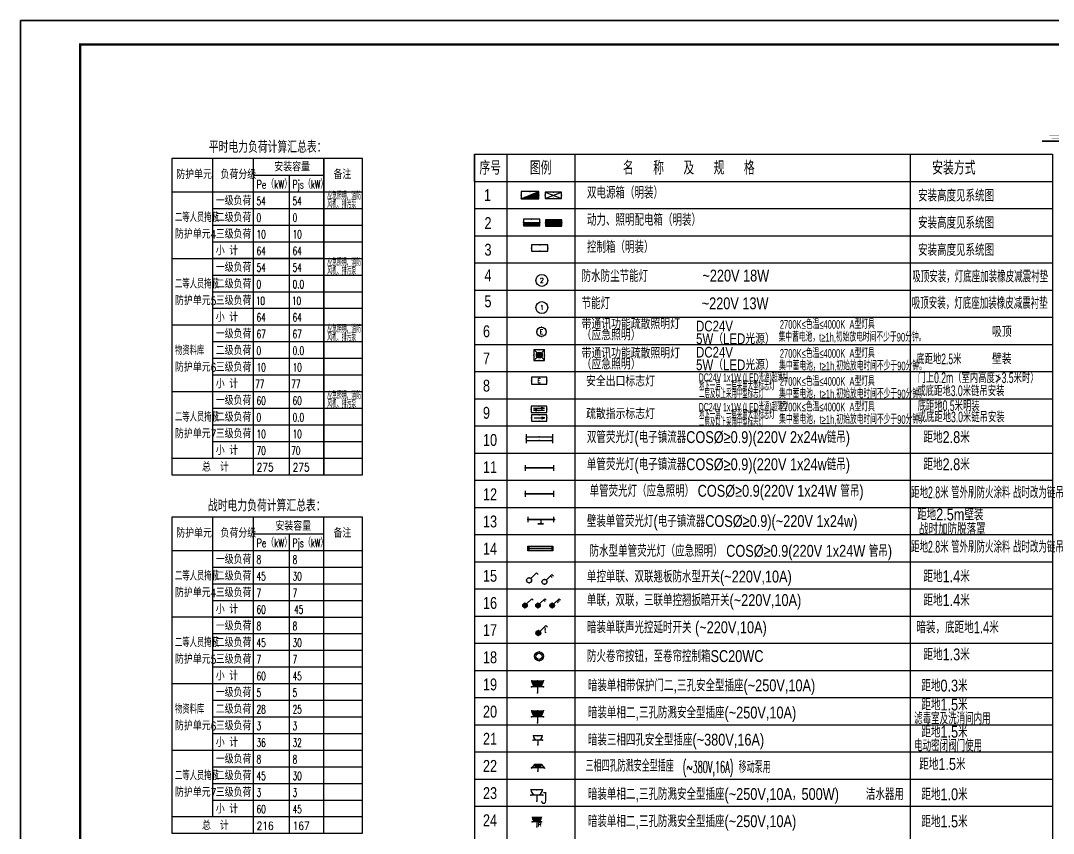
# Model space of a CAD drawing. Extents: x 776418 to 2076422, y -1170708 to 498544.
# Drawn here: x 1052295 to 1095749, y 310361 to 344553 of the extents above; entities that cross this region are included whole.
import ezdxf
from ezdxf.enums import TextEntityAlignment as Align

# ---------------------------------------------------------------- set-up
doc = ezdxf.new("R2010")
doc.units = 0
doc.header["$LTSCALE"] = 1000
doc.header["$MEASUREMENT"] = 0
doc.linetypes.add('CONTINOUS', pattern=[0])
doc.layers.get('0').update_dxf_attribs({"linetype": 'CONTINUOUS'})
for name, color, linetype in [('DIM-动力', 3, 'CONTINUOUS'), ('EQUIP-动力', 3, 'CONTINUOUS'), ('EQUIP-插座', 3, 'CONTINUOUS'), ('EQUIP-照明', 3, 'CONTINUOUS'), ('EQUIP-箱柜', 3, 'CONTINUOUS'), ('PUB_TEXT', 255, 'CONTINUOUS'), ('SHEBEI', 7, 'CONTINUOUS'), ('TEL_TAB', 7, 'CONTINUOUS'), ('TEL_TEXT', 3, 'CONTINUOUS'), ('TEL_TITLE', 7, 'CONTINUOUS'), ('WIRE-通讯', 4, 'CONTINUOUS'), ('WX103', 7, 'CONTINUOUS')]:
    doc.layers.add(name, color=color, linetype=linetype)
doc.styles.add('_HZTXT', font='txt.shx', dxfattribs={"width": 0.8, "bigfont": 'HZTXT.shx'})
doc.styles.add('_HZXY', font='ros.shx', dxfattribs={"width": 0.7, "bigfont": 'jd.shx'})
doc.styles.add('_TCH_DIM', font='SIMPLEX', dxfattribs={"bigfont": 'GBCBIG'})
doc.styles.add('_TCH_LABEL', font='COMPLEX', dxfattribs={"bigfont": 'GBCBIG'})
doc.styles.add('_TEL_DIM', font='SIMPLEX', dxfattribs={"width": 0.7, "height": 3.5, "bigfont": 'HZTXT'})
doc.styles.get("Standard").update_dxf_attribs({"font": 'gbenor.shx', "bigfont": 'gbcbig.shx'})

# ---------------------------------------------------------------- blocks, each defined once
blk = doc.blocks.new('A$C00115E70')
at = {"layer": 'WIRE-通讯', "ltscale": 0.001}
blk.add_lwpolyline([(-84100, 59400), (0, 59400), (0, 0), (-84100, 0)], close=True, dxfattribs=at)
blk = doc.blocks.new('*X115')
at = {"color": 0}
for p, q in [((-250, 33), (-183, 100)), ((-250, 68), (-218, 100)), ((-247, 0), (-147, 100)), ((-212, 0), (-112, 100)), ((-177, 0), (-77, 100)), ((-141, 0), (-41, 100)), ((-106, 0), (-6, 100)), ((-71, 0), (29, 100)), ((-35, 0), (65, 100)), ((0, 0), (100, 100)), ((35, 0), (135, 100)), ((71, 0), (171, 100)), ((106, 0), (206, 100)), ((141, 0), (241, 100)), ((177, 0), (250, 73)), ((212, 0), (250, 38)), ((247, 0), (250, 3))]:
    blk.add_line(p, q, dxfattribs=at)
blk = doc.blocks.new('$equip$00002138')
for p, q in [((0.75, 0.6), (-0.75, 0.6)), ((-0.75, 0.6), (-0.75, 0)), ((-0.75, 0.3), (0.75, 0.3)), ((-0.75, 0), (0.75, 0)), ((0.75, 0), (0.75, 0.6))]:
    blk.add_line(p, q)
at = {"const_width": 0.3}
blk.add_lwpolyline([(-0.75, 0.15), (0.75, 0.15)], dxfattribs=at)
for p in [(-0.75, 0.3), (0, 0.6), (0, 0), (0.75, 0.3)]:
    blk.add_point(p)
at = {"xscale": 0.00300000000061118, "yscale": 0.00300000000061118, "zscale": 0.00300000000061118}
blk.add_blockref('*X115', (0, 0), dxfattribs=at)
at = {"style": '_TCH_LABEL', "flags": 9}
blk.add_attdef('A', (0, 0), '', height=0.00002, dxfattribs=at)
blk = doc.blocks.new('$equip$00001765')
for p, q in [((-1.2, 0.417), (-1.2, -0.417)), ((-1.2, 0.167), (1.2, 0.167)), ((1.2, 0.417), (1.2, -0.417)), ((-1.2, -0.167), (1.2, -0.167))]:
    blk.add_line(p, q)
at = {"const_width": 0.1}
for points in [[(-1.2, 0.167), (1.2, 0.167)], [(-1.2, -0.167), (1.2, -0.167)]]:
    blk.add_lwpolyline(points, dxfattribs=at)
at = {"layer": 'EQUIP-照明'}
for p in [(-1.2, 0), (0, 0.167), (1.2, 0), (0, -0.167)]:
    blk.add_point(p, dxfattribs=at)
at = {"layer": 'EQUIP-照明', "flags": 9}
blk.add_attdef('A', (0, 0), '', height=0.00002, dxfattribs=at)
blk = doc.blocks.new('$equip$00002137')
for p, q in [((0.75, 0.6), (-0.75, 0.6)), ((-0.75, 0.6), (-0.75, 0)), ((-0.75, 0), (0.75, 0)), ((0.75, 0), (0.75, 0.6))]:
    blk.add_line(p, q)
for p in [(-0.75, 0.3), (0, 0.6), (0, 0), (0.75, 0.3)]:
    blk.add_point(p)
at = {"style": '_TCH_LABEL', "flags": 9}
blk.add_attdef('A', (0, 0), '', height=0.00002, dxfattribs=at)
blk = doc.blocks.new('$equip$00002146')
for p, q in [((-0.75, 0), (0.75, 0.6)), ((-0.75, 0.6), (0.75, 0)), ((0.75, 0.6), (-0.75, 0.6)), ((-0.75, 0.6), (-0.75, 0)), ((-0.75, 0), (0.75, 0)), ((0.75, 0), (0.75, 0.6))]:
    blk.add_line(p, q)
for p in [(-0.75, 0.3), (0, 0.6), (0, 0), (0.75, 0.3)]:
    blk.add_point(p)
at = {"style": '_TCH_LABEL', "flags": 9}
blk.add_attdef('A', (0, 0), '', height=0.00002, dxfattribs=at)
blk = doc.blocks.new('*X125')
at = {"color": 0}
for p, q in [((-250, 33), (-83, 200)), ((-250, 68), (-118, 200)), ((-250, 104), (-154, 200)), ((-250, 139), (-189, 200)), ((-250, 174), (-224, 200)), ((-247, 0), (-47, 200)), ((-212, 0), (-12, 200)), ((-177, 0), (23, 200)), ((-141, 0), (59, 200)), ((-106, 0), (94, 200)), ((-71, 0), (129, 200)), ((-35, 0), (165, 200)), ((0, 0), (200, 200)), ((35, 0), (235, 200)), ((71, 0), (250, 179)), ((106, 0), (250, 144)), ((141, 0), (250, 109)), ((177, 0), (250, 73)), ((212, 0), (250, 38)), ((247, 0), (250, 3))]:
    blk.add_line(p, q, dxfattribs=at)
blk = doc.blocks.new('$equip$00002144')
for p, q in [((0.75, 0.6), (-0.75, 0.6)), ((-0.75, 0.6), (-0.75, 0)), ((-0.75, 0), (0.75, 0)), ((0.75, 0), (0.75, 0.6))]:
    blk.add_line(p, q)
at = {"const_width": 0.6}
blk.add_lwpolyline([(-0.75, 0.3), (0.75, 0.3)], dxfattribs=at)
for p in [(-0.75, 0.3), (0, 0.6), (0, 0), (0.75, 0.3)]:
    blk.add_point(p)
at = {"xscale": 0.00300000000061118, "yscale": 0.00300000000061118, "zscale": 0.00300000000061118}
blk.add_blockref('*X125', (0, 0), dxfattribs=at)
at = {"style": '_TCH_LABEL', "flags": 9}
blk.add_attdef('A', (0, 0), '', height=0.00002, dxfattribs=at)
blk = doc.blocks.new('$equip$00002001')
for p, q in [((0.147, 0.356), (0.625, 0.833)), ((0.625, 0.833), (0.766, 0.692))]:
    blk.add_line(p, q)
blk.add_circle((0, 0.208), 0.208)
for p in [(-0.208, 0.208), (0, 0.417), (0, 0), (0.208, 0.208)]:
    blk.add_point(p)
for points in [[(-0.18, 0.312), (0.18, 0.312), (-0.208, 0.208), (0.208, 0.208)], [(-0.18, 0.104), (0.18, 0.104), (-0.208, 0.208), (0.208, 0.208)], [(-0.104, 0.389), (0.104, 0.389), (-0.18, 0.312), (0.18, 0.312)], [(-0.104, 0.028), (0.104, 0.028), (-0.18, 0.104), (0.18, 0.104)], [(0, 0.417), (0, 0.417), (-0.104, 0.389), (0.104, 0.389)], [(0, 0), (0, 0), (-0.104, 0.028), (0.104, 0.028)]]:
    blk.add_solid(points)
at = {"flags": 9}
blk.add_attdef('A', (0, 0), '', height=0.00002, dxfattribs=at)
blk = doc.blocks.new('$equip$00002002')
for p, q in [((0.147, 0.356), (0.625, 0.833)), ((0.512, 0.72), (0.653, 0.579)), ((0.625, 0.833), (0.766, 0.692))]:
    blk.add_line(p, q)
blk.add_circle((0, 0.208), 0.208)
for points in [[(-0.18, 0.312), (0.18, 0.312), (-0.208, 0.208), (0.208, 0.208)], [(-0.18, 0.104), (0.18, 0.104), (-0.208, 0.208), (0.208, 0.208)], [(-0.104, 0.389), (0.104, 0.389), (-0.18, 0.312), (0.18, 0.312)], [(-0.104, 0.028), (0.104, 0.028), (-0.18, 0.104), (0.18, 0.104)], [(0, 0.417), (0, 0.417), (-0.104, 0.389), (0.104, 0.389)], [(0, 0), (0, 0), (-0.104, 0.028), (0.104, 0.028)]]:
    blk.add_solid(points)
at = {"layer": 'EQUIP-照明'}
for p in [(-0.208, 0.208), (0, 0.417), (0, 0), (0.208, 0.208)]:
    blk.add_point(p, dxfattribs=at)
at = {"layer": 'EQUIP-照明', "flags": 9}
blk.add_attdef('A', (0, 0), '', height=0.00002, dxfattribs=at)
blk = doc.blocks.new('$equip$00002003')
for p, q in [((0.147, 0.356), (0.625, 0.833)), ((0.399, 0.607), (0.54, 0.466)), ((0.512, 0.72), (0.653, 0.579)), ((0.625, 0.833), (0.766, 0.692))]:
    blk.add_line(p, q)
blk.add_circle((0, 0.208), 0.208)
for points in [[(-0.18, 0.312), (0.18, 0.312), (-0.208, 0.208), (0.208, 0.208)], [(-0.18, 0.104), (0.18, 0.104), (-0.208, 0.208), (0.208, 0.208)], [(-0.104, 0.389), (0.104, 0.389), (-0.18, 0.312), (0.18, 0.312)], [(-0.104, 0.028), (0.104, 0.028), (-0.18, 0.104), (0.18, 0.104)], [(0, 0.417), (0, 0.417), (-0.104, 0.389), (0.104, 0.389)], [(0, 0), (0, 0), (-0.104, 0.028), (0.104, 0.028)]]:
    blk.add_solid(points)
at = {"layer": 'EQUIP-照明'}
for p in [(-0.208, 0.208), (0, 0.417), (0, 0), (0.208, 0.208)]:
    blk.add_point(p, dxfattribs=at)
at = {"layer": 'EQUIP-照明', "flags": 9}
blk.add_attdef('A', (0, 0), '', height=0.00002, dxfattribs=at)
blk = doc.blocks.new('$equip$00001237')
for p, q in [((-0.5, 1.05), (-0.5, 1)), ((-0.5, 1), (0.5, 1)), ((0.5, 1.05), (0.5, 1)), ((0.5, 0.5), (-0.5, 0.5)), ((0, 0.5), (0, 0))]:
    blk.add_line(p, q)
blk.add_arc((0, 1), 0.5, 180, 0)
for p in [(0, 1), (-0.5, 0.5), (0, 0), (0.5, 0.5)]:
    blk.add_point(p)
for points in [[(0.433, 0.75), (-0.433, 0.75), (0.5, 1), (-0.5, 1)], [(0.25, 0.567), (-0.25, 0.567), (0.433, 0.75), (-0.433, 0.75)], [(0, 0.5), (0, 0.5), (0.25, 0.567), (-0.25, 0.567)]]:
    blk.add_solid(points)
at = {"flags": 9}
blk.add_attdef('A', (0, 0), '', height=0.00002, dxfattribs=at)
blk = doc.blocks.new('$equip$00001222')
for p, q in [((0.147, 0.356), (0.625, 0.833)), ((0.625, 0.833), (0.766, 0.692))]:
    blk.add_line(p, q)
blk.add_circle((0, 0.208), 0.208)
at = {"layer": 'EQUIP-照明'}
for p in [(-0.208, 0.208), (0, 0.417), (0, 0), (0.208, 0.208)]:
    blk.add_point(p, dxfattribs=at)
at = {"layer": 'EQUIP-照明', "flags": 9}
blk.add_attdef('A', (0, 0), '', height=0.00002, dxfattribs=at)
blk = doc.blocks.new('$equip$00001223')
for p, q in [((0.147, 0.356), (0.625, 0.833)), ((0.512, 0.72), (0.653, 0.579)), ((0.625, 0.833), (0.766, 0.692))]:
    blk.add_line(p, q)
blk.add_circle((0, 0.208), 0.208)
at = {"layer": 'EQUIP-照明'}
for p in [(-0.208, 0.208), (0, 0.417), (0, 0), (0.208, 0.208)]:
    blk.add_point(p, dxfattribs=at)
at = {"layer": 'EQUIP-照明', "flags": 9}
blk.add_attdef('A', (0, 0), '', height=0.00002, dxfattribs=at)
blk = doc.blocks.new('$equip$00001164')
for p, q in [((-1.2, 0.662), (-1.2, 0.162)), ((-1.2, 0.412), (1.2, 0.412)), ((0, 0.412), (0, 0)), ((0, 0), (0, 0)), ((1.2, 0.662), (1.2, 0.162))]:
    blk.add_line(p, q)
at = {"const_width": 0.14}
for points in [[(-1.2, 0.412), (1.2, 0.412)], [(-0.282, 0), (0.282, 0)]]:
    blk.add_lwpolyline(points, dxfattribs=at)
for p in [(-1.2, 0.412), (0, 0.412), (0, 0), (1.2, 0.412)]:
    blk.add_point(p)
at = {"flags": 9}
blk.add_attdef('A', (0, 0), '', height=0.00002, dxfattribs=at)
blk = doc.blocks.new('$equip$00001822')
for p, q in [((0.147, 0.356), (0.625, 0.833)), ((0.625, 0.833), (0.766, 0.692))]:
    blk.add_line(p, q)
blk.add_circle((0, 0.208), 0.208)
for p in [(-0.208, 0.208), (-0.015, 0.001), (0, 0.417), (0.208, 0.208)]:
    blk.add_point(p)
for points in [[(-0.18, 0.313), (0.18, 0.313), (-0.208, 0.208), (0.208, 0.208)], [(-0.18, 0.104), (0.18, 0.104), (-0.208, 0.208), (0.208, 0.208)], [(-0.104, 0.389), (0.104, 0.389), (-0.18, 0.313), (0.18, 0.313)], [(-0.104, 0.028), (0.104, 0.028), (-0.18, 0.104), (0.18, 0.104)], [(0, 0.417), (0, 0.417), (-0.104, 0.389), (0.104, 0.389)], [(0, 0), (0, 0), (-0.104, 0.028), (0.104, 0.028)]]:
    blk.add_solid(points)
at = {"color": 7, "style": '_TEL_DIM'}
blk.add_attdef('$TEXT$', text='', height=0.4, dxfattribs=at).set_placement((0.581, 0.465), align=Align.MIDDLE_CENTER)
at = {"color": 7, "style": '_TEL_DIM', "flags": 1}
blk.add_attdef('A', text='', height=0.00002, dxfattribs=at).set_placement((0, 0), align=Align.MIDDLE_CENTER)
blk = doc.blocks.new('$equip$00001159')
for p, q in [((-1.2, 0.25), (-1.2, -0.25)), ((-1.2, 0), (1.2, 0)), ((1.2, 0.25), (1.2, -0.25))]:
    blk.add_line(p, q)
at = {"const_width": 0.14}
blk.add_lwpolyline([(-1.2, 0), (1.2, 0)], dxfattribs=at)
at = {"layer": 'EQUIP-照明'}
for p in [(-1.2, 0), (0, 0), (1.2, 0)]:
    blk.add_point(p, dxfattribs=at)
at = {"layer": 'EQUIP-照明', "flags": 9}
blk.add_attdef('A', (0, 0), '', height=0.00002, dxfattribs=at)
blk = doc.blocks.new('$equip$00001768')
for p, q in [((-1.2, 0.25), (-1.2, -0.25)), ((-1.2, 0), (1.2, 0)), ((1.2, 0.25), (1.2, -0.25))]:
    blk.add_line(p, q)
at = {"const_width": 0.14}
blk.add_lwpolyline([(-1.2, 0), (1.2, 0)], dxfattribs=at)
for p in [(-1.2, 0), (1.2, 0)]:
    blk.add_point(p)
at = {"color": 7, "style": '_TEL_DIM'}
blk.add_attdef('$TEXT$', text='', height=0.4, dxfattribs=at).set_placement((0, 0.396), align=Align.MIDDLE_CENTER)
at = {"color": 7, "style": '_TEL_DIM', "flags": 1}
blk.add_attdef('A', text='', height=0.00002, dxfattribs=at).set_placement((0, 0), align=Align.MIDDLE_CENTER)
blk = doc.blocks.new('$equip$00001692')
for p, q in [((0.497, 0.95), (-0.497, 0.95)), ((0.5, 0.5), (-0.5, 0.5)), ((0, 0.5), (0, 0))]:
    blk.add_line(p, q)
blk.add_arc((0, 1), 0.5, 180, 0)
for p in [(0, 0.95), (-0.5, 0.5), (0, 0), (0.5, 0.5)]:
    blk.add_point(p)
at = {"layer": 'TEL_TEXT', "style": '_TEL_DIM'}
blk.add_attdef('$TEXT$', text='', height=0.4, dxfattribs=at).set_placement((0.738, 0.5), align=Align.MIDDLE_CENTER)
at = {"layer": 'TEL_TEXT', "style": '_TEL_DIM', "flags": 1}
blk.add_attdef('A', text='', height=0.00002, dxfattribs=at).set_placement((0, 0), align=Align.MIDDLE_CENTER)
blk = doc.blocks.new('$equip$00002506')
at = {"const_width": 0.04}
blk.add_lwpolyline([(-0.375, 0, 1), (0.375, 0, 1), (-0.375, 0, 0.961469)], format="xyb", dxfattribs=at)
for radius in [0.375, 0.263]:
    blk.add_circle((0, 0), radius)
for p in [(-0.375, 0), (0, 0.375), (0.375, 0), (0, -0.375)]:
    blk.add_point(p)
at = {"color": 7, "style": '_TEL_DIM', "flags": 1}
blk.add_attdef('A', text='', height=0.00002, dxfattribs=at).set_placement((0, 0), align=Align.MIDDLE_CENTER)
blk = doc.blocks.new('*X10')
at = {"color": 0}
for p, q in [((-247, 0), (-246, 2)), ((-212, 0), (-187, 25)), ((-177, 0), (-128, 49)), ((-141, 0), (-69, 72)), ((-106, 0), (-10, 96)), ((-71, 0), (49, 120)), ((-35, 0), (108, 143)), ((0, 0), (167, 167)), ((35, 0), (226, 190)), ((71, 0), (250, 179)), ((106, 0), (250, 144)), ((141, 0), (250, 109)), ((177, 0), (250, 73)), ((212, 0), (250, 38)), ((247, 0), (250, 3))]:
    blk.add_line(p, q, dxfattribs=at)
blk = doc.blocks.new('$equip$00001425')
for p, q in [((-0.75, 0), (0.75, 0.6)), ((0.75, 0.6), (-0.75, 0.6)), ((-0.75, 0.6), (-0.75, 0)), ((-0.75, 0), (0.75, 0)), ((0.75, 0), (0.75, 0.6))]:
    blk.add_line(p, q)
for p in [(-0.75, 0.3), (0, 0.6), (0, 0), (0.75, 0.3)]:
    blk.add_point(p)
blk.add_solid([(-0.75, 0), (0.75, 0), (0.75, 0.6)])
at = {"xscale": 0.00300000000061118, "yscale": 0.00300000000061118, "zscale": 0.00300000000061118}
blk.add_blockref('*X10', (0, 0), dxfattribs=at)
at = {"style": '_TCH_LABEL', "flags": 9}
blk.add_attdef('A', (0, 0), '', height=0.00002, dxfattribs=at)
blk = doc.blocks.new('$equip$00001838')
blk.add_circle((0, 0), 0.5)
at = {"color": 7, "style": '_TEL_DIM'}
blk.add_attdef('$TEXT$', text='', height=0.4, dxfattribs=at).set_placement((0, 0), align=Align.MIDDLE_CENTER)
at = {"color": 7, "style": '_TEL_DIM', "flags": 1}
blk.add_attdef('A', text='', height=0.00002, dxfattribs=at).set_placement((0, 0), align=Align.MIDDLE_CENTER)
blk = doc.blocks.new('$equip$00001238')
for p, q in [((0.5, 0.95), (-0.5, 0.95)), ((0.5, 0.5), (-0.5, 0.5)), ((0, 0.5), (0, 0))]:
    blk.add_line(p, q)
blk.add_arc((0, 1), 0.5, 180, 0)
for p in [(-0.5, 0.5), (0, 0.95), (0, 0), (0.5, 0.5)]:
    blk.add_point(p)
at = {"flags": 9}
blk.add_attdef('A', (0, 0), '', height=0.00002, dxfattribs=at)
blk = doc.blocks.new('$equip$00001248')
for p, q in [((-0.36, 0.71), (-0.72, 0.28)), ((0.66, 0.36), (-0.66, 0.36)), ((-0.36, 0.75), (-0.36, 0.71)), ((0.36, 0.71), (-0.36, 0.71)), ((0, 0.36), (0, 0)), ((0.36, 0.75), (0.36, 0.71)), ((0.36, 0.71), (0.72, 0.28))]:
    blk.add_line(p, q)
blk.add_arc((0, 0.71), 0.357, 180, 0)
for points in [[(0.31, 0.54), (-0.31, 0.54), (0.36, 0.71), (-0.36, 0.71)], [(0.18, 0.4), (-0.18, 0.4), (0.31, 0.54), (-0.31, 0.54)], [(0, 0.36), (0, 0.36), (0.18, 0.4), (-0.18, 0.4)]]:
    blk.add_solid(points)
at = {"layer": 'EQUIP-照明'}
for p in [(-0.66, 0.36), (0, 0.71), (0, 0), (0.66, 0.36)]:
    blk.add_point(p, dxfattribs=at)
at = {"layer": 'EQUIP-照明', "style": '_TCH_LABEL', "flags": 9}
blk.add_attdef('A', (0, 0), '', height=0.00002, dxfattribs=at)
blk = doc.blocks.new('$equip$00001147')
blk.add_circle((0, 0), 0.5)
at = {"flags": 9}
blk.add_attdef('A', (0, 0), '', height=0.00002, dxfattribs=at)
blk = doc.blocks.new('$equip_U$00000361(HT0578)')
for p in [(-0.5, 0), (0, 0.5), (0.5, 0), (0, -0.5)]:
    blk.add_point(p)
blk.add_blockref('$equip$00001147', (0, 0))
at = {"color": 7, "style": '_TEL_DIM'}
blk.add_attdef('$TEXT$', text='', height=0.5, dxfattribs=at).set_placement((0, 0), align=Align.MIDDLE_CENTER)
at = {"color": 7, "style": '_TEL_DIM', "flags": 1}
for tag in ['A', 'REMARK']:
    blk.add_attdef(tag, text='', height=0.000025, dxfattribs=at).set_placement((0, 0), align=Align.MIDDLE_CENTER)
blk = doc.blocks.new('$equip$00002534')
for p, q in [((-0.72, 0.66), (-0.72, 0)), ((0.72, 0.66), (-0.72, 0.66)), ((-0.72, 0), (0.72, 0)), ((0.72, 0), (0.72, 0.66))]:
    blk.add_line(p, q)
at = {"const_width": 0.04}
blk.add_lwpolyline([(-0.72, 0.66), (-0.72, 0), (0.72, 0), (0.72, 0.66), (-0.72, 0.66), (-0.72, 0)], dxfattribs=at)
for p in [(-0.72, 0.33), (0, 0.66), (0, 0), (0.72, 0.33)]:
    blk.add_point(p)
at = {"color": 7, "style": '_TEL_DIM'}
blk.add_attdef('$TEXT$', text='', height=0.4, dxfattribs=at).set_placement((0, 0.33), align=Align.MIDDLE_CENTER)
at = {"color": 7, "style": '_TEL_DIM', "flags": 1}
blk.add_attdef('A', text='', height=0.00002, dxfattribs=at).set_placement((0, 0), align=Align.MIDDLE_CENTER)
blk = doc.blocks.new('$equip$00002540')
blk.add_hatch(color=256).paths.add_polyline_path([(0.24, 0.372), (0.24, 0.228), (0.528, 0.3)])
for p, q in [((-0.72, 0.6), (-0.72, 0)), ((0.72, 0.6), (-0.72, 0.6)), ((-0.72, 0), (0.72, 0)), ((0.24, 0.372), (0.24, 0.228)), ((0.528, 0.3), (0.24, 0.372)), ((0.24, 0.228), (0.528, 0.3)), ((0.72, 0), (0.72, 0.6))]:
    blk.add_line(p, q)
at = {"color": 7}
blk.add_line((-0.48, 0.3), (0.48, 0.3), dxfattribs=at)
at = {"const_width": 0.04}
blk.add_lwpolyline([(-0.72, 0.6), (-0.72, 0), (0.72, 0), (0.72, 0.6), (-0.72, 0.6), (-0.72, 0)], dxfattribs=at)
for p in [(-0.72, 0.3), (0, 0.6), (0, 0), (0.72, 0.3)]:
    blk.add_point(p)
at = {"color": 7, "style": '_TEL_DIM', "flags": 1}
blk.add_attdef('A', text='', height=0.00002, dxfattribs=at).set_placement((0, 0), align=Align.MIDDLE_CENTER)
blk = doc.blocks.new('$equip$00002542')
h = blk.add_hatch(color=256)
h.paths.add_polyline_path([(-0.215, 0.29), (-0.503, 0.218), (-0.215, 0.218)])
h.paths.add_polyline_path([(-0.215, 0.218), (-0.503, 0.218), (-0.215, 0.146)])
h.paths.add_polyline_path([(0.215, 0.472), (0.215, 0.328), (0.503, 0.4)])
for p, q in [((-0.72, 0.6), (-0.72, 0)), ((0.72, 0.6), (-0.72, 0.6)), ((-0.72, 0), (0.72, 0)), ((-0.215, 0.29), (-0.503, 0.218)), ((-0.503, 0.218), (-0.215, 0.146)), ((-0.215, 0.146), (-0.215, 0.29)), ((0.215, 0.472), (0.215, 0.328)), ((0.503, 0.4), (0.215, 0.472)), ((0.215, 0.328), (0.503, 0.4)), ((0.72, 0), (0.72, 0.6))]:
    blk.add_line(p, q)
at = {"color": 7}
for p, q in [((-0.505, 0.4), (0.455, 0.4)), ((-0.503, 0.218), (0.505, 0.218))]:
    blk.add_line(p, q, dxfattribs=at)
blk.add_lwpolyline([(-0.72, 0.6), (-0.72, 0), (0.72, 0), (0.72, 0.6), (-0.72, 0.6), (-0.72, 0)])
for p in [(-0.72, 0.3), (0, 0.6), (0, 0), (0.72, 0.3)]:
    blk.add_point(p)
at = {"color": 7, "style": '_TEL_DIM', "flags": 1}
blk.add_attdef('A', text='', height=0.00002, dxfattribs=at).set_placement((0, 0), align=Align.MIDDLE_CENTER)
blk = doc.blocks.new('$equip$00002604')
blk.add_hatch(color=256).paths.add_polyline_path([(0.275, 0.5, 1), (-0.274, 0.5, 1)])
for p, q in [((-0.429, 0.929), (-0.194, 0.694)), ((-0.429, 0.071), (-0.194, 0.306)), ((0.194, 0.694), (0.429, 0.929)), ((0.194, 0.306), (0.429, 0.071))]:
    blk.add_line(p, q)
at = {"const_width": 0.04}
blk.add_lwpolyline([(-0.5, 1), (-0.5, 0), (0.5, 0), (0.5, 1), (-0.5, 1), (-0.5, 0)], dxfattribs=at)
blk.add_lwpolyline([(-0.5, 1), (-0.5, 0), (0.5, 0), (0.5, 1)], close=True)
blk.add_circle((0, 0.5), 0.275)
for p in [(0, 1), (-0.5, 0.5), (0, 0), (0.5, 0.5)]:
    blk.add_point(p)
at = {"color": 7, "style": '_TEL_DIM', "flags": 1}
blk.add_attdef('A', text='', height=0.000025, dxfattribs=at).set_placement((0, 0), align=Align.MIDDLE_CENTER)
blk = doc.blocks.new('$equip_U$00000149(HT0843)')
blk.add_lwpolyline([(-1.325, 0.25), (1.325, 0.25), (1.325, -0.25), (-1.325, -0.25)], close=True)
for p in [(-1.2, 0), (0, 0), (1.2, 0)]:
    blk.add_point(p)
blk.add_blockref('$equip$00001159', (0, 0))
at = {"color": 7, "style": '_TEL_DIM', "flags": 1}
blk.add_attdef('A', text='', height=0.000025, dxfattribs=at).set_placement((0, 0), align=Align.MIDDLE_CENTER)
blk = doc.blocks.new('$equip$00001764')
for p, q in [((-0.5, 1.05), (-0.5, 1)), ((-0.5, 1), (0.5, 1)), ((0.5, 0.5), (-0.5, 0.5)), ((0, 0.5), (0, 0)), ((0.5, 1.05), (0.5, 1))]:
    blk.add_line(p, q)
blk.add_arc((0, 1), 0.5, 180, 0)
for p in [(-0.5, 0.5), (0, 0), (0.5, 0.5)]:
    blk.add_point(p)
for points in [[(0.43, 0.75), (-0.43, 0.75), (0.5, 1), (-0.5, 1)], [(0.25, 0.57), (-0.25, 0.57), (0.43, 0.75), (-0.43, 0.75)], [(0, 0.5), (0, 0.5), (0.25, 0.57), (-0.25, 0.57)]]:
    blk.add_solid(points)
at = {"color": 7, "style": '_TEL_DIM'}
blk.add_attdef('$TEXT$', text='', height=0.4, dxfattribs=at).set_placement((0.3, 0.21), align=Align.MIDDLE_CENTER)
at = {"color": 7, "style": '_TEL_DIM', "flags": 1}
blk.add_attdef('A', text='', height=0.00002, dxfattribs=at).set_placement((0, 0), align=Align.MIDDLE_CENTER)

msp = doc.modelspace()

# ---------------------------------------------------------------- linework, layer by layer
for p in [(1073799, 323571), (1074759, 323571)]:
    msp.add_point(p)
at = {"layer": 'DIM-动力', "ltscale": 0.001}
msp.add_lwpolyline([(1052295, 285153), (1136395, 285153), (1136395, 344553), (1052295, 344553)], close=True, dxfattribs=at)
at = {"layer": 'PUB_TEXT'}
msp.add_line((1071386, 337788), (1071386, 338930), dxfattribs=at)
at = {"layer": 'SHEBEI', "linetype": 'CONTINOUS'}
for p, q in [((1071386, 338930), (1071386, 296645)), ((1071386, 338930), (1095707, 338930)), ((1072758, 338930), (1072758, 296645)), ((1072758, 338930), (1072758, 337788)), ((1075615, 338930), (1075615, 296645)), ((1075615, 338930), (1075615, 337788)), ((1089720, 338930), (1089720, 296645)), ((1095707, 338930), (1095707, 296645)), ((1071386, 337788), (1095707, 337788)), ((1071386, 336645), (1095707, 336645)), ((1071386, 335502), (1095707, 335502)), ((1071386, 334359), (1095707, 334359)), ((1071386, 333216), (1095707, 333216)), ((1071386, 332073), (1095707, 332073)), ((1071386, 330930), (1095707, 330930)), ((1071386, 329788), (1095707, 329788)), ((1071386, 328645), (1095707, 328645)), ((1071386, 327502), (1095707, 327502)), ((1071386, 326359), (1095707, 326359)), ((1071386, 325216), (1095707, 325216)), ((1071386, 324073), (1095707, 324073)), ((1071386, 322930), (1095707, 322930)), ((1071386, 321788), (1095707, 321788)), ((1071386, 320645), (1095707, 320645)), ((1071386, 319502), (1095707, 319502)), ((1071386, 318359), (1095707, 318359)), ((1071386, 317216), (1095707, 317216)), ((1071386, 316073), (1095707, 316073)), ((1071386, 314930), (1095707, 314930)), ((1071386, 313788), (1095707, 313788)), ((1071386, 312645), (1095707, 312645)), ((1071386, 311502), (1095707, 311502))]:
    msp.add_line(p, q, dxfattribs=at)
at = {"layer": 'SHEBEI', "linetype": 'CONTINOUS', "const_width": 114}
msp.add_lwpolyline([(1095285, 339657), (1100292, 339657)], close=True, dxfattribs=at)
at = {"layer": 'TEL_TAB'}
for points in [[(1066681, 325450), (1066681, 338750), (1058650, 338750), (1058650, 325450)], [(1060367, 338750), (1060367, 326150)], [(1062084, 338750), (1062084, 325450)], [(1065058, 325450), (1065058, 338750)], [(1065058, 338750), (1065058, 325450)], [(1062084, 338050), (1065058, 338050)], [(1063601, 338050), (1063601, 325450)], [(1058650, 337350), (1066681, 337350)], [(1060367, 336650), (1066681, 336650)], [(1060367, 335950), (1066681, 335950)], [(1060367, 335250), (1066681, 335250)], [(1058650, 334550), (1066681, 334550)], [(1060367, 334550), (1066681, 334550)], [(1065058, 334550), (1060367, 334550)], [(1060367, 333850), (1066681, 333850)], [(1060367, 333150), (1066681, 333150)], [(1060367, 332450), (1066681, 332450)], [(1058650, 331750), (1066681, 331750)], [(1058650, 331750), (1066681, 331750)], [(1060367, 331750), (1066681, 331750)], [(1060367, 331050), (1066681, 331050)], [(1060367, 330350), (1066681, 330350)], [(1060367, 329650), (1066681, 329650)], [(1058650, 328950), (1066681, 328950)], [(1060367, 328950), (1066681, 328950)], [(1060367, 328250), (1066681, 328250)], [(1060367, 327550), (1066681, 327550)], [(1060367, 326850), (1066681, 326850)], [(1058650, 326150), (1066681, 326150)], [(1058650, 326150), (1066681, 326150)], [(1060367, 326150), (1066681, 326150)], [(1062084, 326150), (1062084, 325450)], [(1063601, 326150), (1063601, 325450)], [(1058650, 325450), (1066681, 325450)], [(1066681, 310363), (1066681, 323663), (1058650, 323663), (1058650, 310363)], [(1060367, 323663), (1060367, 311063)], [(1062084, 323663), (1062084, 319463)], [(1065058, 310363), (1065058, 323663)], [(1062084, 322963), (1065058, 322963)], [(1063601, 322963), (1063601, 319463)], [(1058650, 322263), (1066681, 322263)], [(1060367, 321563), (1066681, 321563)], [(1060367, 320863), (1066681, 320863)], [(1060367, 320163), (1066681, 320163)], [(1065058, 319463), (1058650, 319463)], [(1060367, 319463), (1066681, 319463)], [(1060367, 319463), (1066681, 319463)], [(1062084, 319463), (1062084, 310363)], [(1063601, 319463), (1063601, 310363)], [(1060367, 318763), (1066681, 318763)], [(1060367, 318063), (1066681, 318063)], [(1060367, 317363), (1066681, 317363)], [(1060367, 317363), (1066681, 317363)], [(1058650, 316663), (1066681, 316663)], [(1058650, 316663), (1066681, 316663)], [(1060367, 316663), (1066681, 316663)], [(1060367, 315963), (1066681, 315963)], [(1060367, 315263), (1066681, 315263)], [(1060367, 314563), (1066681, 314563)], [(1058650, 313863), (1066681, 313863)], [(1060367, 313863), (1066681, 313863)], [(1060367, 313163), (1066681, 313163)], [(1060367, 312463), (1066681, 312463)], [(1060367, 311763), (1066681, 311763)], [(1058650, 311063), (1066681, 311063)], [(1058650, 311063), (1066681, 311063)], [(1058650, 311063), (1066681, 311063)], [(1060367, 311063), (1066681, 311063)], [(1060367, 311063), (1066681, 311063)], [(1062084, 311063), (1062084, 310363)], [(1063601, 311063), (1063601, 310363)], [(1058650, 310363), (1066681, 310363)]]:
    msp.add_lwpolyline(points, dxfattribs=at)
at = {"layer": 'TEL_TITLE'}
msp.add_lwpolyline([(1052295, 285153), (1136395, 285153), (1136395, 344553), (1052295, 344553)], close=True, dxfattribs=at)
at = {"layer": 'TEL_TITLE', "const_width": 100}
msp.add_lwpolyline([(1054795, 286153), (1135395, 286153), (1135395, 343553), (1054795, 343553)], close=True, dxfattribs=at)
at = {"layer": 'WX103'}
for p, q in [((1095285, 339485), (1100292, 339485)), ((1100292, 339485), (1095285, 339485))]:
    msp.add_line(p, q, dxfattribs=at)

# ---------------------------------------------------------------- block references
at = {"layer": 'EQUIP-动力', "xscale": 500, "yscale": 500, "zscale": 600}
for p in [(1074043, 316276), (1074043, 315014)]:
    msp.add_blockref('$equip$00001237', p, dxfattribs=at)
at = {"layer": 'EQUIP-动力', "linetype": 'ByBlock', "xscale": 500, "yscale": 500, "zscale": 500}
msp.add_blockref('$equip$00001692', (1074012, 311718), dxfattribs=at)
at = {"layer": 'EQUIP-插座', "xscale": 400, "yscale": 400, "zscale": 400}
for name, p in [('$equip$00001238', (1074058, 314083)), ('$equip$00001248', (1074061, 312975))]:
    msp.add_blockref(name, p, dxfattribs=at)
msp.add_blockref('$equip$00001764', (1074015, 310639), dxfattribs=at).add_auto_attribs({'$TEXT$': 'R'})
at = {"layer": 'EQUIP-照明'}
ref = msp.add_blockref('$equip$00001838', (1074226, 333625), dxfattribs=dict(at, xscale=500, yscale=500, zscale=500))
ref.add_attrib('$TEXT$', '2', dxfattribs={"layer": 'TEL_TEXT', "height": 200, "style": '_TEL_DIM'}).set_placement((1074226, 333625), align=Align.MIDDLE_CENTER)
ref = msp.add_blockref('$equip$00001838', (1074226, 332482), dxfattribs=dict(at, xscale=500, yscale=500, zscale=500))
ref.add_attrib('$TEXT$', '1', dxfattribs={"layer": 'TEL_TEXT', "height": 200, "style": '_TEL_DIM'}).set_placement((1074226, 332482), align=Align.MIDDLE_CENTER)
for name, p, xscale, yscale, zscale, values in [('$equip_U$00000361(HT0578)', (1074210, 331460), 400, 400, 400, {'$TEXT$': 'E'}), ('$equip$00002534', (1074114, 329254), 450, 450, 450, {'$TEXT$': 'E'}), ('$equip$00001822', (1074079, 318685), 500, 500, 500, {'$TEXT$': 't'})]:
    msp.add_blockref(name, p, dxfattribs=dict(at, xscale=xscale, yscale=yscale, zscale=zscale)).add_auto_attribs(values)
for name, p, xscale, yscale, zscale in [('$equip$00002604', (1074119, 330259), 450, 450, 450), ('$equip$00002542', (1074106, 328068), 450, 450, 450), ('$equip$00002540', (1074114, 327703), 450, 450, 450), ('$equip$00001159', (1074121, 325733), 500, 500, 500), ('$equip$00001768', (1074121, 324642), 500, 500, 500), ('$equip$00001164', (1074178, 323386), 450, 450, 550), ('$equip_U$00000149(HT0843)', (1074165, 322349), 400, 400, 400), ('$equip$00002506', (1074111, 317811), 500, 500, 500)]:
    msp.add_blockref(name, p, dxfattribs=dict(at, xscale=xscale, yscale=yscale, zscale=zscale))
at = {"layer": 'EQUIP-照明', "linetype": 'ByBlock'}
for name, p, xscale, yscale, zscale in [('$equip$00001765', (1074120, 326963), 457.1428571428405, 457.1428571428405, 457.1428571428405), ('$equip$00001222', (1073690, 320905), 500, 500, 700), ('$equip$00001223', (1074336, 320838), 500, 500, 700), ('$equip$00002001', (1073517, 319853), 457.1428571428696, 457.1428571428696, 457.1428571428696), ('$equip$00002002', (1074062, 319853), 457.1428571428696, 457.1428571428696, 457.1428571428696), ('$equip$00002003', (1074663, 319853), 457.1428571428696, 457.1428571428696, 457.1428571428696)]:
    msp.add_blockref(name, p, dxfattribs=dict(at, xscale=xscale, yscale=yscale, zscale=zscale))
at = {"layer": 'EQUIP-箱柜', "xscale": 500, "yscale": 500, "zscale": 500}
msp.add_blockref('$equip$00001425', (1073727, 337061), dxfattribs=at)
at = {"layer": 'EQUIP-箱柜', "linetype": 'ByBlock', "xscale": 457.1428571428405, "yscale": 457.1428571428405, "zscale": 457.1428571428405}
for name, p in [('$equip$00002146', (1074714, 337069)), ('$equip$00002138', (1073795, 335924)), ('$equip$00002144', (1074719, 335903)), ('$equip$00002137', (1074136, 334850))]:
    msp.add_blockref(name, p, dxfattribs=at)
at = {"layer": 'WIRE-通讯', "ltscale": 0.001}
msp.add_blockref('A$C00115E70', (1136395, 285153), dxfattribs=at)

# ---------------------------------------------------------------- texts
at = {"layer": 'SHEBEI', "linetype": 'CONTINOUS', "style": '_HZTXT', "width": 0.8}
for s, height, p in [('序号', 571.4, (1071599, 338073)), ('图例', 571.4, (1073722, 338073)), ('名  称  及  规  格', 571.43, (1077638, 338073)), ('安装方式', 571.4, (1090648, 338073))]:
    msp.add_text(s, height=height, dxfattribs=at).set_placement(p)
at = {"layer": 'SHEBEI', "style": '_HZXY'}
for s, width, p in [('1', 0.8, (1071790, 336965)), ('双电源箱（明装）', 0.8, (1076124, 337067)), ('安装高度见系统图', 0.8, (1090054, 336943)), ('动力、照明配电箱（明装）', 0.8, (1076124, 335924)), ('安装高度见系统图', 0.8, (1090054, 335800)), ('2', 0.8, (1071811, 335786)), ('3', 0.8, (1071811, 334666)), ('控制箱（明装）', 0.8, (1076124, 334781)), ('安装高度见系统图', 0.8, (1090054, 334657)), ('4', 0.8, (1071811, 333588)), ('防水防尘节能灯', 0.8, (1075899, 333561)), ('~220V 18W', 0.8, (1080983, 333577)), ('吸顶安装，灯底座加装橡皮减震衬垫', 0.55, (1089812, 333541)), ('5', 0.8, (1071811, 332496)), ('节能灯', 0.8, (1075899, 332417)), ('~220V 13W', 0.8, (1080954, 332409)), ('吸顶安装，灯底座加装橡皮减震衬垫', 0.55, (1089793, 332424)), ('6', 0.8, (1071748, 331233)), ('7', 0.8, (1071748, 330090)), ('8', 0.8, (1071748, 328947)), ('9', 0.8, (1071748, 327804)), ('双管荧光灯(电子镇流器COS%%C≥0.9)(220V 2x24w链吊)', 0.8, (1076124, 326781)), ('距地2.8米', 0.8, (1090288, 326781)), ('10', 0.8, (1071748, 326661)), ('11', 0.8, (1071748, 325518)), ('单管荧光灯(电子镇流器COS%%C≥0.9)(220V 1x24w链吊)', 0.8, (1076124, 325639)), ('距地2.8米', 0.8, (1090288, 325639)), ('单管荧光灯（应急照明） COS%%C≥0.9(220V 1x24W 管吊)', 0.8, (1076235, 324522)), ('12', 0.8, (1071748, 324376)), ('距地2.8米 管外刷防火涂料 战时改为链吊', 0.55, (1089759, 324454)), ('13', 0.8, (1071748, 323233)), ('壁装单管荧光灯(电子镇流器COS%%C≥0.9)(~220V 1x24w)', 0.8, (1076124, 323250)), (' 距地2.5m壁装', 0.8, (1089870, 323526)), ('战时加防脱落罩', 0.8, (1090098, 322912)), ('14', 0.8, (1071748, 322090)), ('防水型单管荧光灯（应急照明） COS%%C≥0.9(220V 1x24W 管吊)', 0.8, (1076235, 321995)), ('距地2.8米 管外刷防火涂料 战时改为链吊', 0.55, (1089759, 322168)), ('15', 0.8, (1071748, 320947)), ('单控单联、双联翘板防水型开关(~220V,10A)', 0.8, (1076124, 320915)), ('距地1.4米', 0.8, (1090288, 320927)), ('16', 0.8, (1071748, 319804)), ('单联，双联，三联单控翘扳暗开关(~220V,10A)', 0.8, (1076124, 319924)), ('距地1.4米', 0.8, (1090288, 319924)), ('17', 0.8, (1071748, 318661)), ('暗装单联声光控延时开关 (~220V,10A)', 0.8, (1076124, 318781)), ('暗装，底距地1.4米', 0.7, (1089985, 318781)), ('防火卷帘按钮，至卷帘控制箱SC20WC', 0.8, (1076124, 317568)), ('距地1.3米', 0.8, (1090288, 317639)), ('18', 0.8, (1071748, 317518)), ('19', 0.8, (1071748, 316376)), ('暗装单相带保护门二,三孔安全型插座(~250V,10A)', 0.8, (1076164, 316336)), ('距地0.3米', 0.8, (1090198, 316327)), ('距地1.5米', 0.8, (1090198, 315530)), ('20', 0.8, (1071748, 315233)), ('暗装单相二,三孔防溅安全型插座(~250V,10A)', 0.8, (1076164, 315193)), ('滤毒室及洗消间内用', 0.55, (1089892, 314949)), ('暗装三相四孔安全型插座(~380V,16A)', 0.8, (1076164, 314050)), ('距地1.5米', 0.8, (1090198, 314387)), ('21', 0.8, (1071748, 314090)), ('电动密闭阀门使用', 0.55, (1089892, 313806)), ('22', 0.8, (1071748, 312947)), ('距地1.5米', 0.8, (1090110, 313024)), ('23', 0.8, (1071748, 311804)), ('J', 0.8, (1074184, 311598)), ('暗装单相二,三孔防溅安全型插座(~250V,10A，500W)', 0.8, (1076164, 311764)), ('距地1.0米', 0.8, (1090198, 311755)), ('24', 0.8, (1071748, 310661)), ('暗装单相二,三孔防溅安全型插座(~250V,10A)', 0.8, (1076164, 310621)), ('距地1.5米', 0.8, (1090198, 310612))]:
    msp.add_text(s, height=500, dxfattribs=dict(at, width=width)).set_placement(p)
at = {"layer": 'SHEBEI', "style": '_TCH_DIM'}
msp.add_text('洁水器用', height=500, dxfattribs=at).set_placement((1087861, 311764))
at = {"layer": 'TEL_TAB', "style": '_TEL_DIM'}
for s, height, width, p in [('安装容量', 347.3, 0.8, (1062969, 338216)), ('防护单元', 347.3, 0.8, (1058844, 337896)), ('负荷分级', 347.3, 0.8, (1060706, 337896)), ('备注', 347.3, 0.8, (1065461, 337896)), ('Pe（kW）', 347.3, 0.7, (1062224, 337490)), ('Pjs（kW）', 347.3, 0.65, (1063741, 337490)), ('应急照明、消防', 300, 0.5, (1065198, 337032)), ('一级负荷', 347.3, 0.8, (1060507, 336790)), ('54', 350, 0.64, (1062224, 336790)), ('54', 350, 0.64, (1063741, 336790)), ('风机、排污泵', 300, 0.5, (1065198, 336672)), ('二等人员掩蔽', 350, 0.65, (1058790, 336090)), ('二级负荷', 347.3, 0.8, (1060507, 336090)), ('0', 350, 0.64, (1062224, 336090)), ('0', 350, 0.64, (1063741, 336090)), ('防护单元4', 347.3, 0.8, (1058790, 335390)), ('三级负荷', 347.3, 0.8, (1060507, 335390)), ('10', 350, 0.64, (1062224, 335390)), ('10', 350, 0.64, (1063741, 335390)), ('小 计', 347.3, 0.8, (1060507, 334690)), ('64', 350, 0.64, (1062224, 334690)), ('64', 350, 0.64, (1063741, 334690)), ('一级负荷', 347.3, 0.8, (1060507, 333990)), ('54', 350, 0.64, (1062224, 333990)), ('54', 350, 0.64, (1063741, 333990)), ('应急照明、消防', 300, 0.5, (1065198, 334232)), ('风机、排污泵', 300, 0.5, (1065198, 333872)), ('二等人员掩蔽', 350, 0.65, (1058790, 333290)), ('二级负荷', 347.3, 0.8, (1060507, 333290)), ('0', 350, 0.64, (1062224, 333290)), ('0.0 ', 350, 0.64, (1063741, 333290)), ('防护单元5', 347.3, 0.8, (1058790, 332590)), ('三级负荷', 347.3, 0.8, (1060507, 332590)), ('10', 350, 0.64, (1062192, 332590)), ('10', 350, 0.64, (1063709, 332590)), ('小 计', 347.3, 0.8, (1060507, 331890)), ('64', 350, 0.64, (1062224, 331890)), ('64', 350, 0.64, (1063741, 331890)), ('一级负荷', 347.3, 0.8, (1060507, 331190)), ('应急照明、消防', 300, 0.5, (1065198, 331432)), ('67', 350, 0.64, (1062224, 331190)), ('67', 350, 0.64, (1063741, 331190)), ('风机、排污泵', 300, 0.5, (1065198, 331072)), ('物资料库', 350, 0.65, (1058790, 330490)), ('二级负荷', 347.3, 0.8, (1060507, 330490)), ('0', 350, 0.64, (1062224, 330490)), ('0.0 ', 350, 0.64, (1063741, 330490)), ('防护单元6', 347.3, 0.8, (1058790, 329790)), ('三级负荷', 347.3, 0.8, (1060507, 329790)), ('10', 350, 0.64, (1062224, 329790)), ('10', 350, 0.64, (1063741, 329790)), ('小 计', 347.3, 0.8, (1060507, 329090)), ('77', 350, 0.64, (1062164, 329090)), ('77', 350, 0.64, (1063681, 329090)), ('应急照明、消防', 300, 0.5, (1065198, 328632)), ('一级负荷', 347.3, 0.8, (1060507, 328390)), ('60', 350, 0.64, (1062224, 328390)), ('60', 350, 0.64, (1063741, 328390)), ('风机、排污泵', 300, 0.5, (1065198, 328272)), ('二等人员掩蔽', 350, 0.65, (1058790, 327690)), ('二级负荷', 347.3, 0.8, (1060507, 327690)), ('0', 350, 0.64, (1062224, 327690)), ('0.0 ', 350, 0.64, (1063741, 327690)), ('防护单元7', 347.3, 0.8, (1058790, 326990)), ('三级负荷', 347.3, 0.8, (1060507, 326990)), ('10', 350, 0.64, (1062224, 326990)), ('10', 350, 0.64, (1063741, 326990)), ('小 计', 347.3, 0.8, (1060507, 326290)), ('70', 350, 0.64, (1062224, 326290)), ('70', 350, 0.64, (1063681, 326290)), ('总  计', 347.3, 0.8, (1059925, 325590)), ('275', 347.3, 0.8, (1062224, 325590)), ('275', 347.3, 0.8, (1063741, 325590)), ('安装容量', 347.3, 0.8, (1063017, 323103)), ('防护单元', 347.3, 0.8, (1058844, 322808)), ('负荷分级', 347.3, 0.8, (1060706, 322808)), ('备注', 347.3, 0.8, (1065461, 322808)), ('Pe（kW）', 347.3, 0.7, (1062224, 322403)), ('Pjs（kW）', 347.3, 0.65, (1063741, 322403)), ('一级负荷', 347.3, 0.8, (1060507, 321703)), ('8', 350, 0.64, (1062224, 321703)), ('8', 350, 0.64, (1063741, 321703)), ('二等人员掩蔽', 350, 0.65, (1058790, 321003)), ('二级负荷', 347.3, 0.8, (1060507, 321003)), ('45', 350, 0.64, (1062224, 321003)), ('30', 350, 0.64, (1063741, 321003)), ('防护单元4', 347.3, 0.8, (1058790, 320303)), ('三级负荷', 347.3, 0.8, (1060507, 320303)), ('7', 350, 0.64, (1062224, 320303)), ('7', 350, 0.64, (1063741, 320303)), ('小 计', 347.3, 0.8, (1060507, 319603)), ('60', 350, 0.64, (1062224, 319603)), ('45', 350, 0.64, (1063806, 319603)), ('一级负荷', 347.3, 0.8, (1060507, 318903)), ('8', 350, 0.64, (1062224, 318903)), ('8', 350, 0.64, (1063741, 318903)), ('二等人员掩蔽', 350, 0.65, (1058790, 318203)), ('二级负荷', 347.3, 0.8, (1060507, 318203)), ('45', 350, 0.64, (1062224, 318203)), ('30', 350, 0.64, (1063741, 318203)), ('防护单元5', 347.3, 0.8, (1058790, 317503)), ('三级负荷', 347.3, 0.8, (1060507, 317503)), ('7', 350, 0.64, (1062224, 317503)), ('7', 350, 0.64, (1063741, 317503)), ('小 计', 347.3, 0.8, (1060507, 316803)), ('60', 350, 0.64, (1062224, 316803)), ('45', 350, 0.64, (1063741, 316803)), ('一级负荷', 347.3, 0.8, (1060507, 316103)), ('5', 350, 0.64, (1062224, 316103)), ('5', 350, 0.64, (1063741, 316103)), ('物资料库', 350, 0.65, (1058790, 315403)), ('二级负荷', 347.3, 0.8, (1060507, 315403)), ('28', 350, 0.64, (1062224, 315403)), ('25', 350, 0.64, (1063741, 315403)), ('防护单元6', 347.3, 0.8, (1058790, 314703)), ('三级负荷', 347.3, 0.8, (1060507, 314703)), ('3', 350, 0.64, (1062224, 314703)), ('3', 350, 0.64, (1063741, 314703)), ('小 计', 347.3, 0.8, (1060507, 314003)), ('36', 350, 0.64, (1062224, 314003)), ('32', 350, 0.64, (1063741, 314003)), ('一级负荷', 347.3, 0.8, (1060507, 313303)), ('8', 350, 0.64, (1062224, 313303)), ('8', 350, 0.64, (1063741, 313303)), ('二等人员掩蔽', 350, 0.65, (1058790, 312603)), ('二级负荷', 347.3, 0.8, (1060507, 312603)), ('45', 350, 0.64, (1062224, 312603)), ('30', 350, 0.64, (1063741, 312603)), ('防护单元7', 347.3, 0.8, (1058790, 311903)), ('三级负荷', 347.3, 0.8, (1060507, 311903)), ('3', 350, 0.64, (1062224, 311903)), ('3', 350, 0.64, (1063741, 311903)), ('小 计', 347.3, 0.8, (1060507, 311203)), ('60', 350, 0.64, (1062224, 311203)), ('45', 350, 0.64, (1063741, 311203)), ('总  计', 347.3, 0.8, (1059925, 310503)), ('216', 347.3, 0.8, (1062224, 310503)), ('167', 347.3, 0.8, (1063741, 310503))]:
    msp.add_text(s, height=height, dxfattribs=dict(at, width=width)).set_placement(p)
at = {"layer": 'TEL_TEXT'}
for s, height, style, width, p in [('平时电力负荷计算汇总表：', 500, '_HZTXT', 0.75, (1060214, 338989)), ('带通讯功能疏散照明灯', 450, '_HZXY', 0.8, (1075899, 331573)), ('2700K≤色温≤4000K  A型灯具', 364.5, '_HZXY', 0.6, (1084239, 331589)), ('（应急照明）', 450, '_HZXY', 0.8, (1075899, 331105)), ('DC24V ', 450, '_HZXY', 0.8, (1080716, 331478)), ('吸顶', 450, '_HZXY', 0.8, (1093167, 331244)), ('5W（LED光源）', 450, '_HZXY', 0.8, (1080716, 330946)), ('集中蓄电池，t≥1h,初始放电时间不少于90分钟。', 364.5, '_HZXY', 0.6, (1084190, 331052)), ('带通讯功能疏散照明灯', 450, '_HZXY', 0.8, (1075899, 330343)), ('DC24V ', 450, '_HZXY', 0.8, (1080716, 330379)), ('2700K≤色温≤4000K  A型灯具', 364.5, '_HZXY', 0.6, (1084239, 330368)), ('（应急照明）', 450, '_HZXY', 0.8, (1075899, 329878)), ('5W（LED光源）', 450, '_HZXY', 0.8, (1080716, 329847)), ('底距地2.5米', 450, '_HZXY', 0.6, (1089978, 330097)), ('壁装', 450, '_HZXY', 0.8, (1093167, 330104)), ('集中蓄电池，t≥1h,初始放电时间不少于90分钟。', 364.5, '_HZXY', 0.6, (1084210, 329841)), ('安全出口标志灯', 450, '_HZXY', 0.8, (1076087, 329165)), ('地下一层、一层采用大型标志灯', 350, '_HZXY', 0.5, (1080839, 329005)), ('DC24V 1x1W (LED光源)超薄型', 350, '_HZXY', 0.5, (1080828, 329364)), ('2700K≤色温≤4000K  A型灯具', 364.5, '_HZXY', 0.6, (1084239, 329190)), ('门上0.2m（室内高度≯3.5米时）', 450, '_HZXY', 0.6, (1090030, 329305)), ('二层及以上采用中型标志灯', 350, '_HZXY', 0.5, (1080839, 328671)), ('集中蓄电池，t≥1h,初始放电时间不少于90分钟。', 364.5, '_HZXY', 0.6, (1084210, 328664)), ('或底距地3.0米链吊安装', 450, '_HZXY', 0.6, (1090030, 328756)), ('2700K≤色温≤4000K  A型灯具', 364.5, '_HZXY', 0.6, (1084239, 328115)), ('底距地0.5米明装', 450, '_HZXY', 0.6, (1090040, 328130)), ('疏散指示标志灯', 450, '_HZXY', 0.8, (1076087, 327791)), ('地下一层、一层采用大型标志灯', 350, '_HZXY', 0.5, (1080839, 327798)), ('DC24V 1x1W (LED光源)超薄型', 350, '_HZXY', 0.5, (1080828, 328119)), ('或底距地3.0米链吊安装', 450, '_HZXY', 0.6, (1090040, 327655)), ('二层及以上采用中型标志灯', 350, '_HZXY', 0.5, (1080839, 327464)), ('集中蓄电池，t≥1h,初始放电时间不少于90分钟。', 364.5, '_HZXY', 0.6, (1084210, 327588)), ('战时电力负荷计算汇总表：', 500, '_HZTXT', 0.75, (1060176, 323902))]:
    msp.add_text(s, height=height, dxfattribs=dict(at, style=style, width=width)).set_placement(p)
at = {"layer": 'TEL_TEXT', "color": 2, "style": '_HZTXT', "width": 0.5}
for s, p in [('三相四孔防溅安全型插座', (1076067, 312957)), ('(~380V,16A) 移动泵用', (1080161, 312901))]:
    msp.add_text(s, height=500, dxfattribs=at).set_placement(p)

doc.saveas('drawing.dxf')
